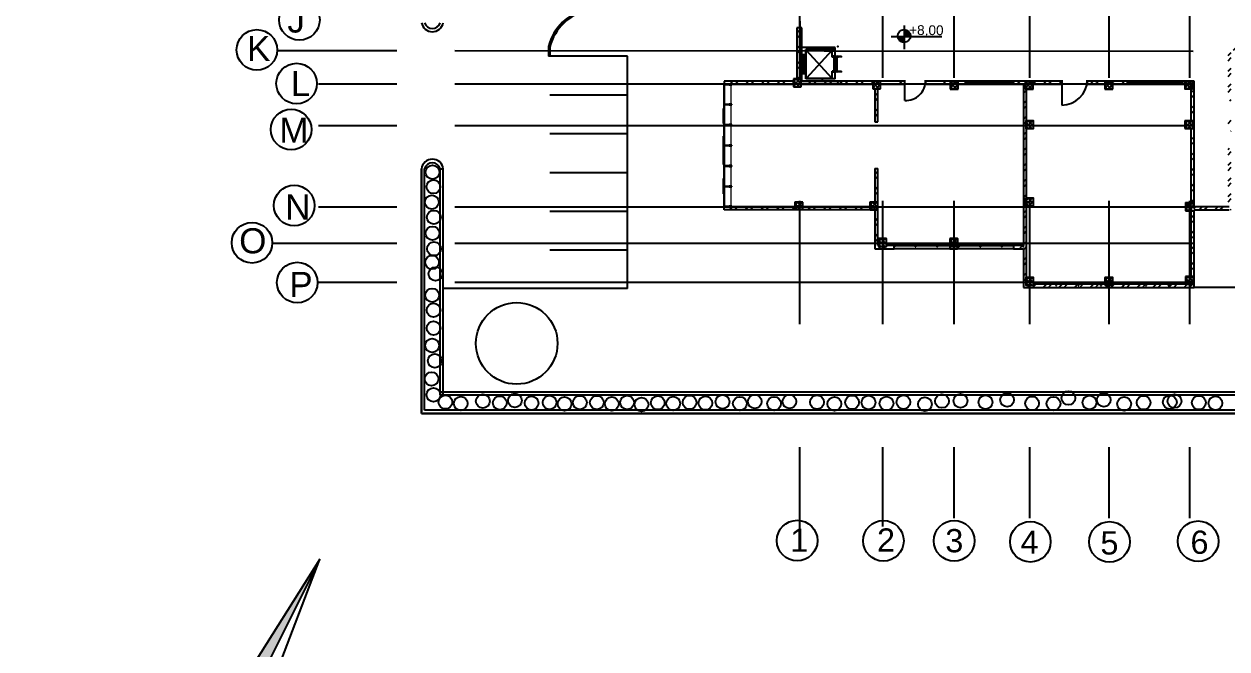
# Model space of a CAD drawing. Header units: millimetres. Extents: x 3062 to 3755, y 1606 to 1663.
# Drawn here: x 3243.98 to 3259.51, y 1642.78 to 1650.84 of the extents above; entities that cross this region are included whole.
import ezdxf

# ---------------------------------------------------------------- set-up
doc = ezdxf.new("R2010")
doc.units = ezdxf.units.MM
doc.linetypes.add('CENTER2', pattern=[28.575, 19.05, -3.175, 3.175, -3.175])
for name, color, linetype, lineweight in [('A-COLS', 52, 'Continuous', 9), ('A-GLAZ-CURT', 52, 'Continuous', 9), ('A-GLAZ-CWMG', 51, 'Continuous', 9)]:
    doc.layers.add(name, color=color, linetype=linetype, lineweight=lineweight)
for name, color, linetype in [('A-Flor-Strs', 12, 'Continuous'), ('DUVAR', 7, 'Continuous'), ('LEVEL', 7, 'Continuous'), ('m7aor', 4, 'Continuous'), ('WORK', 7, 'Continuous')]:
    doc.layers.add(name, color=color, linetype=linetype)
doc.styles.add('ARIAL', font='arial.ttf')
doc.styles.get("Standard").update_dxf_attribs({"font": 'arial.ttf'})
pattern_1 = [(45, (2434.58414, 1347.60783), (-0.101027881, 0.101027881), []), (45, (2434.6515, 1347.60783), (-0.101027881, 0.101027881), [])]

# ---------------------------------------------------------------- blocks, each defined once
blk = doc.blocks.new('System Panel - Glazed-408555-Level 1')
at = {"layer": 'A-GLAZ-CURT', "lineweight": 18}
for p, q in [((659, 49), (-659, 49)), ((-659, 49), (-659, 24)), ((-659, 24), (659, 24)), ((659, 24), (659, 49))]:
    blk.add_line(p, q, dxfattribs=at)
blk = doc.blocks.new('System Panel - Glazed-408556-Level 1')
at = {"layer": 'A-GLAZ-CURT', "lineweight": 18}
for p, q in [((671, 49), (-671, 49)), ((-671, 49), (-671, 25)), ((-671, 25), (671, 25)), ((671, 25), (671, 49))]:
    blk.add_line(p, q, dxfattribs=at)
blk = doc.blocks.new('System Panel - Glazed-V32-Level 1')
at = {"layer": 'A-GLAZ-CURT', "lineweight": 18}
for p, q in [((671, 49), (-671, 49)), ((-671, 49), (-671, 25)), ((-671, 25), (671, 25)), ((671, 25), (671, 49))]:
    blk.add_line(p, q, dxfattribs=at)
blk = doc.blocks.new('Rectangular Mullion - 50 x 150mm-408550-Level 1')
at = {"layer": 'A-GLAZ-CWMG'}
blk.add_line((148907, -85867), (148907, -87185), dxfattribs=at)
blk = doc.blocks.new('Rectangular Mullion - 50 x 150mm-408551-Level 1')
at = {"layer": 'A-GLAZ-CWMG'}
blk.add_line((148907, -84475), (148907, -85817), dxfattribs=at)
blk = doc.blocks.new('Rectangular Mullion - 50 x 150mm-V33-Level 1')
at = {"layer": 'A-GLAZ-CWMG'}
for p, q in [((148907, -83082), (148907, -83130)), ((148907, -83630), (148907, -84425))]:
    blk.add_line(p, q, dxfattribs=at)
blk = doc.blocks.new('Rectangular Mullion - 50 x 150mm-V34-Level 1')
at = {"layer": 'A-GLAZ-CWMG', "lineweight": 25}
for p, q in [((-50, 75), (0, 75)), ((-50, -75), (-50, 75)), ((0, 75), (0, -75)), ((0, -75), (-50, -75))]:
    blk.add_line(p, q, dxfattribs=at)
blk = doc.blocks.new('Rectangular Mullion - 50 x 150mm-V35-Level 1')
at = {"layer": 'A-GLAZ-CWMG', "lineweight": 25}
for p, q in [((0, 75), (-50, 75)), ((-50, 75), (-50, -75)), ((0, -75), (0, 75)), ((-50, -75), (0, -75))]:
    blk.add_line(p, q, dxfattribs=at)
blk = doc.blocks.new('Rectangular Mullion - 50 x 150mm-V30-Level 1')
at = {"layer": 'A-GLAZ-CWMG', "lineweight": 25}
for p, q in [((-25, 75), (25, 75)), ((-25, -75), (-25, 75)), ((25, 75), (25, -75)), ((25, -75), (-25, -75))]:
    blk.add_line(p, q, dxfattribs=at)
blk = doc.blocks.new('System Panel - Glazed-361621-Level 1')
at = {"layer": 'A-GLAZ-CURT', "lineweight": 18}
for p, q in [((688, 49), (-688, 49)), ((-688, 49), (-688, 25)), ((-688, 25), (688, 25)), ((688, 25), (688, 49))]:
    blk.add_line(p, q, dxfattribs=at)
blk = doc.blocks.new('System Panel - Glazed-361622-Level 1')
at = {"layer": 'A-GLAZ-CURT', "lineweight": 18}
for p, q in [((700, 49), (-700, 49)), ((-700, 49), (-700, 24)), ((-700, 24), (700, 24)), ((700, 24), (700, 49))]:
    blk.add_line(p, q, dxfattribs=at)
blk = doc.blocks.new('System Panel - Glazed-V36-Level 1')
at = {"layer": 'A-GLAZ-CURT', "lineweight": 18}
for p, q in [((700, 49), (-700, 49)), ((-700, 49), (-700, 24)), ((-700, 24), (700, 24)), ((700, 24), (700, 49))]:
    blk.add_line(p, q, dxfattribs=at)
blk = doc.blocks.new('System Panel - Glazed-V37-Level 1')
at = {"layer": 'A-GLAZ-CURT', "lineweight": 18}
for p, q in [((688, 49), (-688, 49)), ((-688, 49), (-688, 25)), ((-688, 25), (688, 25)), ((688, 25), (688, 49))]:
    blk.add_line(p, q, dxfattribs=at)
blk = doc.blocks.new('Rectangular Mullion - 50 x 150mm-361617-Level 1')
at = {"layer": 'A-GLAZ-CWMG'}
blk.add_line((151407, -76805), (151407, -78180), dxfattribs=at)
blk = doc.blocks.new('Rectangular Mullion - 50 x 150mm-361618-Level 1')
at = {"layer": 'A-GLAZ-CWMG'}
blk.add_line((151407, -75355), (151407, -76755), dxfattribs=at)
blk = doc.blocks.new('Rectangular Mullion - 50 x 150mm-V38-Level 1')
at = {"layer": 'A-GLAZ-CWMG'}
for p, q in [((151407, -72455), (151407, -73130)), ((151407, -73630), (151407, -73855))]:
    blk.add_line(p, q, dxfattribs=at)
blk = doc.blocks.new('Rectangular Mullion - 50 x 150mm-V39-Level 1')
at = {"layer": 'A-GLAZ-CWMG'}
blk.add_line((151407, -68430), (151407, -69505), dxfattribs=at)
blk = doc.blocks.new('Rectangular Mullion - 50 x 150mm-V40-Level 1')
at = {"layer": 'A-GLAZ-CWMG', "lineweight": 25}
for p, q in [((-50, 75), (0, 75)), ((-50, -75), (-50, 75)), ((0, 75), (0, -75)), ((0, -75), (-50, -75))]:
    blk.add_line(p, q, dxfattribs=at)
blk = doc.blocks.new('Rectangular Mullion - 50 x 150mm-V41-Level 1')
at = {"layer": 'A-GLAZ-CWMG', "lineweight": 25}
for p, q in [((0, 75), (-50, 75)), ((-50, 75), (-50, -75)), ((0, -75), (0, 75)), ((-50, -75), (0, -75))]:
    blk.add_line(p, q, dxfattribs=at)
blk = doc.blocks.new('Rectangular Mullion - 50 x 150mm-V42-Level 1')
at = {"layer": 'A-GLAZ-CWMG', "lineweight": 25}
for p, q in [((-25, 75), (25, 75)), ((-25, -75), (-25, 75)), ((25, 75), (25, -75)), ((25, -75), (-25, -75))]:
    blk.add_line(p, q, dxfattribs=at)
blk = doc.blocks.new('System Panel - Glazed-417841-Level 1')
at = {"layer": 'A-GLAZ-CURT', "lineweight": 18}
for p, q in [((139857, -97732), (138612, -97732)), ((138612, -97732), (138612, -97758)), ((138612, -97758), (139857, -97758)), ((139857, -97758), (139857, -97732))]:
    blk.add_line(p, q, dxfattribs=at)
at = {"layer": 'A-GLAZ-CURT'}
blk.add_line((138612, -98181), (139857, -98181), dxfattribs=at)
blk = doc.blocks.new('System Panel - Glazed-417842-Level 1')
at = {"layer": 'A-GLAZ-CURT', "lineweight": 18}
for p, q in [((141177, -97732), (139907, -97732)), ((139907, -97732), (139907, -97758)), ((139907, -97758), (141177, -97758)), ((141177, -97758), (141177, -97732))]:
    blk.add_line(p, q, dxfattribs=at)
at = {"layer": 'A-GLAZ-CURT'}
blk.add_line((139907, -98181), (141177, -98181), dxfattribs=at)
blk = doc.blocks.new('Rectangular Mullion - 50 x 150mm-V60-Level 1')
at = {"layer": 'A-GLAZ-CWMG', "lineweight": 25}
for p, q in [((139907, -97705), (139857, -97705)), ((139857, -97705), (139857, -97864)), ((139907, -97864), (139907, -97705)), ((139857, -97864), (139907, -97864))]:
    blk.add_line(p, q, dxfattribs=at)
at = {"layer": 'A-GLAZ-CWMG'}
for p, q in [((139857, -97864), (139857, -98198)), ((139907, -98198), (139907, -97864))]:
    blk.add_line(p, q, dxfattribs=at)
blk = doc.blocks.new('Rectangular Mullion - 50 x 150mm-V61-Level 1')
at = {"layer": 'A-GLAZ-CWMG', "lineweight": 25}
for p, q in [((142547, -97705), (142497, -97705)), ((142497, -97705), (142497, -97864)), ((142547, -97864), (142547, -97705)), ((142497, -97864), (142547, -97864))]:
    blk.add_line(p, q, dxfattribs=at)
at = {"layer": 'A-GLAZ-CWMG'}
for p, q in [((142497, -97864), (142497, -98264)), ((142547, -98264), (142547, -97864))]:
    blk.add_line(p, q, dxfattribs=at)
blk = doc.blocks.new('Rectangular Mullion - 50 x 150mm-V62-Level 1')
at = {"layer": 'A-GLAZ-CWMG', "lineweight": 25}
for p, q in [((146482, -97705), (146432, -97705)), ((146432, -97705), (146432, -97864)), ((146482, -97864), (146482, -97705)), ((146432, -97864), (146482, -97864))]:
    blk.add_line(p, q, dxfattribs=at)
at = {"layer": 'A-GLAZ-CWMG'}
blk.add_line((146432, -97864), (146432, -98198), dxfattribs=at)
blk = doc.blocks.new('Rectangular Mullion - 50 x 150mm-V63-Level 1')
at = {"layer": 'A-GLAZ-CWMG', "lineweight": 25}
for p, q in [((138612, -97705), (138562, -97705)), ((138562, -97705), (138562, -97864)), ((138612, -97864), (138612, -97705)), ((138562, -97864), (138612, -97864))]:
    blk.add_line(p, q, dxfattribs=at)
at = {"layer": 'A-GLAZ-CWMG'}
blk.add_line((138612, -98198), (138612, -97864), dxfattribs=at)
blk = doc.blocks.new('Rectangular Mullion - 50 x 150mm-V68-Level 1')
at = {"layer": 'A-GLAZ-CWMG'}
for p, q in [((134494, -93307), (134494, -93290)), ((134494, -93290), (134932, -93290)), ((134494, -93307), (134932, -93307))]:
    blk.add_line(p, q, dxfattribs=at)
blk = doc.blocks.new('M_Rectangular Column - 50_50-377117-Level 1')
at = {"layer": 'A-COLS'}
for p, q in [((250, 250), (-250, 250)), ((-250, 250), (-250, -250)), ((250, -250), (250, 250)), ((-250, -250), (250, -250))]:
    blk.add_line(p, q, dxfattribs=at)
blk = doc.blocks.new('AP11AA')
for p, q in [((-945, 166), (-945, 2063)), ((945, 2063), (-945, 2063)), ((-915, 366), (-915, 2033)), ((915, 2033), (-915, 2033)), ((915, 366), (-915, 2033)), ((-915, 366), (915, 2033)), ((658, 2188), (-668, 2188)), ((-535, 2163), (-535, 2213)), ((-485, 2163), (-485, 2213)), ((-435, 2213), (-485, 2213)), ((-435, 2163), (-485, 2163)), ((460, 2263), (-460, 2263)), ((-460, 2113), (-460, 2263)), ((460, 2113), (-460, 2113)), ((-435, 2163), (-435, 2213)), ((485, 2213), (435, 2213)), ((435, 2163), (435, 2213)), ((485, 2163), (435, 2163)), ((460, 2113), (460, 2263)), ((485, 2163), (485, 2213)), ((535, 2163), (535, 2213)), ((915, 366), (915, 2033)), ((945, 166), (945, 2063)), ((-1070, 957), (-1070, 1057)), ((-970, 1007), (-1070, 1007)), ((-970, 957), (-970, 1057)), ((970, 957), (970, 1057)), ((970, 1007), (1070, 1007)), ((1070, 957), (1070, 1057)), ((945, 166), (-945, 166)), ((-460, 366), (-915, 366)), ((-520, 246), (-520, 366)), ((-460, 246), (-520, 246)), ((510, 226), (-510, 226)), ((-510, 186), (-510, 226)), ((510, 186), (-510, 186)), ((510, 79), (-510, 79)), ((-510, 39), (-510, 79)), ((510, 39), (-510, 39)), ((-500, -225), (-500, 25)), ((-460, 25), (-500, 25)), ((-460, 246), (-460, 366)), ((-450, -15), (-450, 15)), ((0, 186), (0, 226)), ((0, 39), (0, 79)), ((450, -15), (450, 15)), ((915, 366), (460, 366)), ((460, 246), (460, 366)), ((520, 246), (460, 246)), ((500, 25), (460, 25)), ((500, -225), (500, 25)), ((510, 186), (510, 226)), ((510, 39), (510, 79)), ((520, 246), (520, 366)), ((-480, -235), (-490, -235)), ((-470, -225), (-470, -25)), ((-460, -25), (-470, -25)), ((470, -25), (460, -25)), ((470, -225), (470, -25)), ((490, -235), (480, -235))]:
    blk.add_line(p, q)
for centre, start, end in [((-460, 15), 0, 90), ((460, 15), 90, 180), ((-490, -225), 180, 270), ((-480, -225), 270, 0), ((-460, -15), 270, 0), ((460, -15), 180, 270), ((480, -225), 180, 270), ((490, -225), 270, 0)]:
    blk.add_arc(centre, 10, start, end)
for p in [(-1150, 2450), (1150, 2450), (-1150, 0), (1150, 0)]:
    blk.add_point(p)
blk = doc.blocks.new('KUZEY')
at = {"layer": 'DUVAR'}
h = blk.add_hatch(color=256, dxfattribs=at)
h.paths.add_polyline_path([(-0.11, 100), (-8.17, 19.45), (-35.36, 35.47), (-0.11, 0.11)])
h.paths.add_polyline_path([(-100.11, 0), (-19.56, -8.06), (-35.24, -35.13), (-0.11, 0)])
h.paths.add_polyline_path([(-0.11, -100), (7.94, -19.45), (35.24, -35.36), (0, 0), (-0.11, 0)])
h.paths.add_polyline_path([(19.34, 8.06), (35.24, 35.36), (-0.06, 0.06), (0, 0), (99.89, 0)])
for p, q in [((-0.11, 100), (-8.17, 19.45)), ((-0.11, 100), (-0.11, -100)), ((7.94, 19.45), (-0.11, 100)), ((-35.36, 35.47), (-8.17, 19.45)), ((-19.56, 8.06), (-35.36, 35.47)), ((-35.36, 35.47), (35.24, -35.36)), ((-35.24, -35.13), (35.24, 35.36)), ((35.24, 35.36), (7.94, 19.45)), ((19.34, 8.06), (35.24, 35.36)), ((-19.56, 8.06), (-100.11, 0)), ((99.89, 0), (19.34, 8.06)), ((-100.11, 0), (99.89, 0)), ((-100.11, 0), (-19.56, -8.06)), ((19.34, -8.06), (99.89, 0)), ((-19.56, -8.06), (-35.24, -35.13)), ((19.34, -8.06), (35.24, -35.36)), ((-35.24, -35.13), (-8.17, -19.45)), ((-8.17, -19.45), (-0.11, -100)), ((-0.11, -100), (7.94, -19.45)), ((35.24, -35.36), (7.94, -19.45))]:
    blk.add_line(p, q, dxfattribs=at)
at = {"layer": 'DUVAR', "insert": (2.34, 128.36, 0.5), "char_height": 44, "attachment_point": 5, "style": 'ARIAL'}
blk.add_mtext('{\\fTimes New Roman|b1|i0|c0|p18;N}', dxfattribs=at)

msp = doc.modelspace()

# ---------------------------------------------------------------- hatches: boundary and pattern name
at = {"layer": 'LEVEL', "linetype": 'Continuous'}
h = msp.add_hatch(dxfattribs=at)
h.set_pattern_fill('ANSI31', color=9, scale=0.007534, style=0)
h.set_pattern_definition([(45, (253.3442713, -2483.9933051), (-0.00066595293373, 0.00066595293373), [])])
h.paths.add_polyline_path([(3255.422, 1650.678, 0.021588), (3255.422, 1650.686, 0.414214), (3255.34, 1650.768), (3255.34, 1650.678)])
h.paths.add_polyline_path([(3255.34, 1650.603), (3255.34, 1650.678), (3255.258, 1650.678, 0.389145)])
at = {"layer": 'WORK'}
h = msp.add_hatch(dxfattribs=at)
h.set_pattern_fill('ANSI32', color=256, scale=0.015)
h.set_pattern_definition(pattern_1)
h.paths.add_polyline_path([(3254.02, 1650.729), (3254.02, 1650.791), (3253.956, 1650.791), (3253.956, 1650.131), (3254.013, 1650.131), (3254.013, 1650.105), (3254.02, 1650.105)])
h.paths.add_polyline_path([(3254.02, 1654.039), (3254.02, 1654.101), (3254.922, 1654.101), (3254.922, 1654.141), (3254.511, 1654.141), (3254.511, 1654.685), (3254.501, 1654.685), (3254.501, 1654.695), (3254.511, 1654.695), (3254.511, 1654.706), (3254.447, 1654.706), (3254.447, 1654.141), (3253.956, 1654.141), (3253.956, 1653.415), (3253.956, 1653.305), (3254.02, 1653.305), (3254.02, 1653.415)])
h = msp.add_hatch(dxfattribs=at)
h.set_pattern_fill('ANSI32', color=256, scale=0.015)
h.set_pattern_definition(pattern_1)
h.paths.add_polyline_path([(3260.88, 1650.511), (3260.88, 1650.541), (3260.03, 1650.541), (3260.03, 1650.501), (3260.88, 1650.501)])
h.paths.add_polyline_path([(3259.93, 1650.541), (3259.522, 1650.541), (3259.522, 1650.501), (3259.93, 1650.501)])
h.paths.add_polyline_path([(3259.562, 1650.501), (3259.522, 1650.501), (3259.522, 1649.851, -0.045765), (3259.562, 1649.848)])
h.paths.add_polyline_path([(3259.922, 1649.561), (3259.562, 1649.561), (3259.562, 1649.614), (3259.522, 1649.614), (3259.522, 1649.456), (3259.562, 1649.456), (3259.562, 1649.521), (3259.922, 1649.521)], flags=17)
h.paths.add_polyline_path([(3259.562, 1649.243, -0.042062), (3259.522, 1649.235), (3259.522, 1648.481), (3259.536, 1648.481), (3259.562, 1648.481)], flags=17)
h.paths.add_polyline_path([(3259.562, 1648.441), (3259.562, 1648.481), (3259.091, 1648.481), (3259.091, 1648.466), (3259.081, 1648.466), (3259.081, 1648.496), (3259.081, 1650.105), (3259.061, 1650.105), (3259.061, 1650.005), (3259.041, 1650.005), (3259.041, 1649.59), (3259.065, 1649.59), (3259.065, 1649.49), (3259.041, 1649.49), (3259.041, 1648.531), (3258.973, 1648.531), (3258.973, 1648.431), (3259.041, 1648.431), (3259.041, 1647.581), (3259.073, 1647.581), (3259.073, 1647.481), (3259.041, 1647.481), (3259.041, 1647.466), (3259.031, 1647.466), (3259.031, 1647.481), (3258.973, 1647.481), (3258.973, 1647.486), (3258.756, 1647.486), (3258.756, 1647.466), (3258.746, 1647.466), (3258.746, 1647.486), (3258.466, 1647.486), (3258.466, 1647.466), (3258.456, 1647.466), (3258.456, 1647.486), (3258.176, 1647.486), (3258.176, 1647.466), (3258.166, 1647.466), (3258.166, 1647.491), (3257.886, 1647.491), (3257.886, 1647.466), (3257.876, 1647.466), (3257.876, 1647.481), (3257.596, 1647.481), (3257.596, 1647.466), (3257.586, 1647.466), (3257.586, 1647.481), (3257.306, 1647.481), (3257.306, 1647.466), (3257.296, 1647.466), (3257.296, 1647.481), (3257.021, 1647.481), (3257.021, 1647.466), (3257.011, 1647.466), (3257.011, 1647.47), (3256.909, 1647.47), (3256.909, 1647.57), (3256.921, 1647.57), (3256.921, 1648.492), (3256.908, 1648.492), (3256.908, 1648.592), (3256.921, 1648.592), (3256.921, 1649.492), (3256.909, 1649.492), (3256.909, 1649.592), (3256.921, 1649.592), (3256.921, 1650.003), (3256.903, 1650.003), (3256.903, 1650.105), (3256.744, 1650.105), (3256.744, 1650.065), (3256.881, 1650.065), (3256.881, 1647.981), (3256.881, 1647.966), (3256.871, 1647.966), (3256.871, 1647.981), (3256.752, 1647.981), (3256.752, 1647.941), (3256.881, 1647.941), (3256.881, 1647.441), (3259.081, 1647.441), (3259.081, 1648.441)])
h = msp.add_hatch(dxfattribs=at)
h.set_pattern_fill('ANSI32', color=256, scale=0.015)
h.set_pattern_definition(pattern_1)
h.paths.add_polyline_path([(3254.935, 1650.105), (3254.02, 1650.105), (3254.013, 1650.105), (3254.013, 1650.065), (3254.935, 1650.065)])
h.paths.add_polyline_path([(3253.911, 1650.105), (3253.018, 1650.105), (3253.018, 1650.065), (3253.911, 1650.065)])
h.paths.add_polyline_path([(3255.001, 1648.481), (3254.901, 1648.481), (3253.017, 1648.481), (3253.017, 1648.441), (3254.961, 1648.441), (3254.961, 1647.941), (3255.21, 1647.941), (3255.21, 1647.981), (3255.111, 1647.981), (3255.111, 1647.969), (3255.011, 1647.969), (3255.009, 1647.969), (3255.009, 1647.981), (3255.001, 1647.981)])
at = {"layer": 'WORK', "ltscale": 0.53}
h = msp.add_hatch(dxfattribs=at)
h.set_pattern_fill('ANSI37', color=256, scale=0.0112, angle=-90)
h.set_pattern_definition([(315, (2864.454814, 2703.491024), (0.0251447171, 0.0251447171), []), (45, (2864.454814, 2703.491024), (-0.0251447171, 0.0251447171), [])])
h.paths.add_polyline_path([(3254.013, 1650.031), (3254.013, 1650.131), (3253.913, 1650.131), (3253.913, 1650.031), (3253.953, 1650.031)])
at = {"layer": 'WORK'}
h = msp.add_hatch(dxfattribs=at)
h.set_pattern_fill('ANSI32', color=256, scale=0.042)
h.set_pattern_definition([(45, (2434.58414, 1347.60783), (-0.28287807, 0.28287807), []), (45, (2434.77273, 1347.60783), (-0.28287807, 0.28287807), [])])
h.paths.add_polyline_path([(3255.935, 1650.101), (3255.937, 1650.101), (3255.937, 1650.105), (3255.615, 1650.105, -0.009979), (3255.615, 1650.095), (3255.615, 1650.065), (3255.935, 1650.065)])
h.paths.add_polyline_path([(3255.347, 1650.105), (3254.937, 1650.105), (3254.937, 1650.102), (3255.037, 1650.102), (3255.037, 1650.065), (3255.347, 1650.065)])
at = {"layer": 'WORK', "ltscale": 0.53}
h = msp.add_hatch(dxfattribs=at)
h.set_pattern_fill('ANSI37', color=256, scale=0.0112, angle=-90)
h.set_pattern_definition([(315, (2865.479068, 2703.462568), (0.0251447171, 0.0251447171), []), (45, (2865.479068, 2703.462568), (-0.0251447171, 0.0251447171), [])])
h.paths.add_polyline_path([(3255.037, 1650.002), (3255.037, 1650.102), (3254.937, 1650.102), (3254.937, 1650.002), (3254.977, 1650.002)])
h = msp.add_hatch(dxfattribs=at)
h.set_pattern_fill('ANSI37', color=256, scale=0.0112, angle=-90)
h.set_pattern_definition([(315, (2866.47892, 2703.461485), (0.0251447171, 0.0251447171), []), (45, (2866.47892, 2703.461485), (-0.0251447171, 0.0251447171), [])])
h.paths.add_polyline_path([(3256.037, 1650.001), (3256.037, 1650.101), (3255.937, 1650.101), (3255.937, 1650.001), (3255.977, 1650.001)])
at = {"layer": 'WORK'}
h = msp.add_hatch(dxfattribs=at)
h.set_pattern_fill('ANSI32', color=256, scale=0.015)
h.set_pattern_definition(pattern_1)
h.paths.add_polyline_path([(3257.376, 1650.105), (3256.906, 1650.105), (3256.906, 1650.103), (3257.006, 1650.103), (3257.006, 1650.065), (3257.376, 1650.065)])
h.paths.add_polyline_path([(3257.93, 1650.099), (3258.03, 1650.099), (3258.032, 1650.099), (3258.032, 1650.065), (3258.222, 1650.065), (3258.222, 1650.105), (3257.704, 1650.105), (3257.704, 1650.065), (3257.93, 1650.065)])
h.paths.add_polyline_path([(3263.934, 1649.625), (3263.936, 1649.629), (3263.936, 1649.625), (3264.036, 1649.625), (3264.036, 1649.523), (3263.324, 1649.523), (3263.324, 1649.563), (3263.934, 1649.563)])
h.paths.add_polyline_path([(3263.106, 1649.563), (3262.921, 1649.563), (3262.921, 1649.531), (3262.921, 1649.523), (3263.106, 1649.523)])
h.paths.add_polyline_path([(3264.527, 1649.563), (3264.036, 1649.563), (3264.036, 1649.523), (3264.527, 1649.523)])
h.paths.add_polyline_path([(3264.893, 1649.563), (3264.746, 1649.563), (3264.746, 1649.523), (3264.893, 1649.523)])
at = {"layer": 'WORK', "ltscale": 0.53}
h = msp.add_hatch(dxfattribs=at)
h.set_pattern_fill('ANSI37', color=256, scale=0.0112, angle=-90)
h.set_pattern_definition([(315, (2867.44742, 2703.463387), (0.0251447171, 0.0251447171), []), (45, (2867.44742, 2703.463387), (-0.0251447171, 0.0251447171), [])])
h.paths.add_polyline_path([(3257.006, 1650.003), (3257.006, 1650.103), (3256.906, 1650.103), (3256.906, 1650.003), (3256.946, 1650.003)])
h = msp.add_hatch(dxfattribs=at)
h.set_pattern_fill('ANSI37', color=256, scale=0.0112, angle=-90)
h.set_pattern_definition([(315, (2868.473857, 2703.45896), (0.0251447171, 0.0251447171), []), (45, (2868.473857, 2703.45896), (-0.0251447171, 0.0251447171), [])])
h.paths.add_polyline_path([(3258.032, 1649.999), (3258.032, 1650.099), (3257.932, 1650.099), (3257.932, 1649.999), (3257.972, 1649.999)])
h = msp.add_hatch(dxfattribs=at)
h.set_pattern_fill('ANSI37', color=256, scale=0.0112, angle=-90)
h.set_pattern_definition([(315, (2869.503286, 2703.464805), (0.0251447171, 0.0251447171), []), (45, (2869.503286, 2703.464805), (-0.0251447171, 0.0251447171), [])])
h.paths.add_polyline_path([(3259.061, 1650.005), (3259.061, 1650.105), (3258.961, 1650.105), (3258.961, 1650.005), (3259.001, 1650.005)])
at = {"layer": 'WORK'}
h = msp.add_hatch(dxfattribs=at)
h.set_pattern_fill('ANSI32', color=256, scale=0.015)
h.set_pattern_definition(pattern_1)
h.paths.add_polyline_path([(3255.001, 1650.002), (3254.961, 1650.002), (3254.961, 1649.577), (3255.001, 1649.577)])
at = {"layer": 'WORK', "ltscale": 0.53}
h = msp.add_hatch(dxfattribs=at)
h.set_pattern_fill('ANSI37', color=256, scale=0.0112, angle=-90)
h.set_pattern_definition([(315, (2867.45087, 2702.95187), (0.0251447171, 0.0251447171), []), (45, (2867.45087, 2702.95187), (-0.0251447171, 0.0251447171), [])])
h.paths.add_polyline_path([(3257.009, 1649.492), (3257.009, 1649.592), (3256.909, 1649.592), (3256.909, 1649.492), (3256.949, 1649.492)])
h = msp.add_hatch(dxfattribs=at)
h.set_pattern_fill('ANSI37', color=256, scale=0.0112, angle=-90)
h.set_pattern_definition([(315, (2869.50688, 2702.950293), (0.0251447171, 0.0251447171), []), (45, (2869.50688, 2702.950293), (-0.0251447171, 0.0251447171), [])])
h.paths.add_polyline_path([(3259.065, 1649.49), (3259.065, 1649.59), (3258.965, 1649.59), (3258.965, 1649.49), (3259.005, 1649.49)])
at = {"layer": 'WORK'}
h = msp.add_hatch(dxfattribs=at)
h.set_pattern_fill('ANSI32', color=256, scale=0.015)
h.set_pattern_definition(pattern_1)
h.paths.add_polyline_path([(3255.001, 1648.977), (3254.961, 1648.977), (3254.961, 1648.541), (3255.001, 1648.541)])
at = {"layer": 'WORK', "ltscale": 0.53}
h = msp.add_hatch(dxfattribs=at)
h.set_pattern_fill('ANSI37', color=256, scale=0.0112, angle=-90)
h.set_pattern_definition([(315, (2864.474814, 2701.901104), (0.0251447171, 0.0251447171), []), (45, (2864.474814, 2701.901104), (-0.0251447171, 0.0251447171), [])])
h.paths.add_polyline_path([(3254.033, 1648.441), (3254.033, 1648.541), (3253.933, 1648.541), (3253.933, 1648.441), (3253.973, 1648.441)])
h = msp.add_hatch(dxfattribs=at)
h.set_pattern_fill('ANSI37', color=256, scale=0.0112, angle=-90)
h.set_pattern_definition([(315, (2865.442626, 2701.901104), (0.0251447171, 0.0251447171), []), (45, (2865.442626, 2701.901104), (-0.0251447171, 0.0251447171), [])])
h.paths.add_polyline_path([(3255.001, 1648.441), (3255.001, 1648.541), (3254.901, 1648.541), (3254.901, 1648.441), (3254.941, 1648.441)])
h = msp.add_hatch(dxfattribs=at)
h.set_pattern_fill('ANSI37', color=256, scale=0.0112, angle=-90)
h.set_pattern_definition([(315, (2867.45008, 2701.95241), (0.0251447171, 0.0251447171), []), (45, (2867.45008, 2701.95241), (-0.0251447171, 0.0251447171), [])])
h.paths.add_polyline_path([(3257.008, 1648.492), (3257.008, 1648.592), (3256.908, 1648.592), (3256.908, 1648.492), (3256.948, 1648.492)])
h = msp.add_hatch(dxfattribs=at)
h.set_pattern_fill('ANSI37', color=256, scale=0.0112, angle=-90)
h.set_pattern_definition([(315, (2869.514814, 2701.891104), (0.0251447171, 0.0251447171), []), (45, (2869.514814, 2701.891104), (-0.0251447171, 0.0251447171), [])])
h.paths.add_polyline_path([(3259.073, 1648.431), (3259.073, 1648.531), (3258.973, 1648.531), (3258.973, 1648.431), (3259.013, 1648.431)])
h = msp.add_hatch(dxfattribs=at)
h.set_pattern_fill('ANSI37', color=256, scale=0.0112, angle=-90)
h.set_pattern_definition([(315, (2865.55315, 2701.42893), (0.0251447171, 0.0251447171), []), (45, (2865.55315, 2701.42893), (-0.0251447171, 0.0251447171), [])])
h.paths.add_polyline_path([(3255.111, 1647.969), (3255.111, 1648.069), (3255.011, 1648.069), (3255.011, 1647.969), (3255.051, 1647.969)])
h = msp.add_hatch(dxfattribs=at)
h.set_pattern_fill('ANSI37', color=256, scale=0.0112, angle=-90)
h.set_pattern_definition([(315, (2866.476342, 2701.42811), (0.0251447171, 0.0251447171), []), (45, (2866.476342, 2701.42811), (-0.0251447171, 0.0251447171), [])])
h.paths.add_polyline_path([(3256.035, 1647.968), (3256.035, 1648.068), (3255.934, 1648.068), (3255.934, 1647.968), (3255.974, 1647.968)])
h = msp.add_hatch(dxfattribs=at)
h.set_pattern_fill('ANSI37', color=256, scale=0.0112, angle=-90)
h.set_pattern_definition([(315, (2868.474814, 2700.93028), (0.0251447171, 0.0251447171), []), (45, (2868.474814, 2700.93028), (-0.0251447171, 0.0251447171), [])])
h.paths.add_polyline_path([(3258.033, 1647.47), (3258.033, 1647.57), (3257.933, 1647.57), (3257.933, 1647.47), (3257.973, 1647.47)])
h = msp.add_hatch(dxfattribs=at)
h.set_pattern_fill('ANSI37', color=256, scale=0.0112, angle=-90)
h.set_pattern_definition([(315, (2869.514814, 2700.941024), (0.0251447171, 0.0251447171), []), (45, (2869.514814, 2700.941024), (-0.0251447171, 0.0251447171), [])])
h.paths.add_polyline_path([(3259.073, 1647.481), (3259.073, 1647.581), (3258.973, 1647.581), (3258.973, 1647.481), (3259.013, 1647.481)])
h = msp.add_hatch(dxfattribs=at)
h.set_pattern_fill('ANSI37', color=256, scale=0.0112, angle=-90)
h.set_pattern_definition([(315, (2867.45127, 2700.929803), (0.0251447171, 0.0251447171), []), (45, (2867.45127, 2700.929803), (-0.0251447171, 0.0251447171), [])])
h.paths.add_polyline_path([(3257.009, 1647.47), (3257.009, 1647.57), (3256.909, 1647.57), (3256.909, 1647.47), (3256.949, 1647.47)])

# ---------------------------------------------------------------- linework, layer by layer
for centre in [(3247.537, 1650.894), (3246.989, 1650.506), (3247.501, 1650.072), (3247.431, 1649.479), (3247.47, 1648.498), (3246.926, 1648.018), (3247.51, 1647.503), (3253.96, 1644.174), (3255.073, 1644.171), (3255.986, 1644.171), (3256.969, 1644.159), (3257.99, 1644.157), (3259.134, 1644.165)]:
    msp.add_circle(centre, 0.262)
at = {"layer": 'LEVEL', "color": 7}
for p, q in [((3255.172, 1650.678), (3255.827, 1650.678)), ((3255.34, 1650.82), (3255.34, 1650.515))]:
    msp.add_line(p, q, dxfattribs=at)
msp.add_circle((3255.34, 1650.686), 0.0826, dxfattribs=at)
at = {"layer": 'm7aor', "linetype": 'CENTER2', "ltscale": 0.5}
for p, q in [((3253.989, 1659.669), (3253.989, 1644.332)), ((3255.061, 1659.669), (3255.061, 1644.354)), ((3255.981, 1659.669), (3255.981, 1644.465)), ((3256.959, 1659.669), (3256.959, 1644.465)), ((3257.983, 1659.669), (3257.983, 1644.465)), ((3259.023, 1659.669), (3259.023, 1644.465)), ((3248.796, 1650.493), (3247.251, 1650.495)), ((3273.356, 1650.474), (3248.831, 1650.493)), ((3248.796, 1650.066), (3247.782, 1650.066)), ((3273.356, 1650.066), (3248.831, 1650.066)), ((3248.796, 1649.527), (3247.782, 1649.527)), ((3273.356, 1649.527), (3248.831, 1649.527)), ((3248.796, 1648.475), (3247.782, 1648.475)), ((3273.356, 1648.475), (3248.831, 1648.475)), ((3248.796, 1648.009), (3247.188, 1648.009)), ((3273.356, 1648.009), (3248.831, 1648.009)), ((3248.796, 1647.505), (3247.782, 1647.505)), ((3273.356, 1647.505), (3248.831, 1647.505))]:
    msp.add_line(p, q, dxfattribs=at)
at = {"layer": 'WORK', "lineweight": 25}
for p, q in [((3253.956, 1650.791), (3253.956, 1650.131)), ((3254.02, 1650.791), (3253.956, 1650.791)), ((3254.02, 1650.105), (3254.02, 1650.791)), ((3253.017, 1649.751), (3253.017, 1650.065)), ((3253.017, 1650.065), (3253.911, 1650.065)), ((3254.013, 1650.131), (3253.911, 1650.131)), ((3253.911, 1650.131), (3253.911, 1650.031)), ((3254.011, 1650.031), (3254.011, 1650.131)), ((3254.011, 1650.065), (3254.935, 1650.065)), ((3255.347, 1650.105), (3254.02, 1650.105)), ((3254.935, 1650.065), (3254.935, 1650.002)), ((3255.035, 1650.065), (3255.347, 1650.065)), ((3255.035, 1650.002), (3255.035, 1650.065)), ((3257.376, 1650.105), (3255.615, 1650.105)), ((3255.615, 1650.065), (3255.935, 1650.065)), ((3255.935, 1650.065), (3255.935, 1650.001)), ((3256.035, 1650.065), (3256.881, 1650.065)), ((3256.035, 1650.001), (3256.035, 1650.065)), ((3256.881, 1650.065), (3256.881, 1647.981)), ((3257.004, 1650.065), (3257.376, 1650.065)), ((3257.004, 1650.001), (3257.004, 1650.065)), ((3259.081, 1650.105), (3257.704, 1650.105)), ((3257.704, 1650.065), (3257.93, 1650.065)), ((3257.93, 1650.065), (3257.93, 1649.999)), ((3258.03, 1650.065), (3259.041, 1650.065)), ((3258.03, 1649.999), (3258.03, 1650.065)), ((3259.041, 1650.065), (3259.041, 1649.59)), ((3259.081, 1648.481), (3259.081, 1650.105)), ((3253.911, 1650.031), (3254.013, 1650.031)), ((3254.935, 1650.002), (3255.037, 1650.002)), ((3254.961, 1650.002), (3254.961, 1649.577)), ((3255.001, 1649.577), (3255.001, 1650.002)), ((3255.935, 1650.001), (3256.037, 1650.001)), ((3256.921, 1649.591), (3256.921, 1650.001)), ((3256.921, 1650.001), (3257.004, 1650.001)), ((3257.93, 1649.999), (3258.032, 1649.999)), ((3257.011, 1649.591), (3256.921, 1649.591)), ((3257.011, 1649.491), (3257.011, 1649.591)), ((3259.065, 1649.59), (3258.963, 1649.59)), ((3258.963, 1649.59), (3258.963, 1649.49)), ((3253.017, 1649.395), (3253.017, 1649.555)), ((3256.921, 1648.591), (3256.921, 1649.491)), ((3256.921, 1649.491), (3257.011, 1649.491)), ((3258.963, 1649.49), (3259.065, 1649.49)), ((3259.041, 1649.49), (3259.041, 1648.531)), ((3253.017, 1648.847), (3253.017, 1649.027)), ((3254.961, 1648.977), (3254.961, 1648.531)), ((3255.001, 1647.981), (3255.001, 1648.977)), ((3253.017, 1648.481), (3253.017, 1648.651)), ((3254.033, 1648.541), (3253.931, 1648.541)), ((3253.931, 1648.541), (3253.931, 1648.441)), ((3254.031, 1648.531), (3253.931, 1648.531)), ((3254.031, 1648.441), (3254.031, 1648.541)), ((3255.001, 1648.541), (3254.899, 1648.541)), ((3254.899, 1648.541), (3254.899, 1648.441)), ((3254.999, 1648.531), (3254.899, 1648.531)), ((3254.999, 1648.481), (3254.999, 1648.581)), ((3257.011, 1648.591), (3256.921, 1648.591)), ((3257.011, 1648.491), (3257.011, 1648.591)), ((3259.073, 1648.531), (3258.971, 1648.531)), ((3258.971, 1648.531), (3258.971, 1648.431)), ((3254.899, 1648.481), (3253.017, 1648.481)), ((3254.961, 1648.441), (3254.961, 1647.941)), ((3256.921, 1647.571), (3256.921, 1648.491)), ((3256.921, 1648.491), (3257.011, 1648.491)), ((3258.971, 1648.431), (3259.073, 1648.431)), ((3259.041, 1648.471), (3259.041, 1647.571)), ((3259.536, 1648.481), (3259.081, 1648.481)), ((3259.081, 1648.441), (3259.536, 1648.441)), ((3259.081, 1647.441), (3259.081, 1648.441)), ((3255.111, 1648.071), (3255.011, 1648.071)), ((3255.011, 1648.071), (3255.011, 1647.981)), ((3255.111, 1647.981), (3255.111, 1648.071)), ((3256.031, 1648.071), (3255.931, 1648.071)), ((3255.931, 1648.071), (3255.931, 1647.941)), ((3256.031, 1647.941), (3256.031, 1648.071)), ((3254.961, 1647.941), (3255.21, 1647.941)), ((3255.011, 1647.981), (3255.001, 1647.981)), ((3255.21, 1647.981), (3255.111, 1647.981)), ((3255.21, 1647.941), (3255.21, 1647.981)), ((3255.931, 1647.941), (3256.031, 1647.941)), ((3256.881, 1647.981), (3256.752, 1647.981)), ((3256.752, 1647.981), (3256.752, 1647.941)), ((3256.752, 1647.941), (3256.881, 1647.941)), ((3256.881, 1647.941), (3256.881, 1647.441)), ((3257.011, 1647.571), (3256.921, 1647.571)), ((3257.011, 1647.481), (3257.011, 1647.571)), ((3258.031, 1647.571), (3257.931, 1647.571)), ((3257.931, 1647.571), (3257.931, 1647.481)), ((3258.031, 1647.481), (3258.031, 1647.571)), ((3259.041, 1647.571), (3258.971, 1647.571)), ((3258.971, 1647.571), (3258.971, 1647.481)), ((3256.881, 1647.441), (3259.081, 1647.441)), ((3257.931, 1647.481), (3257.011, 1647.481)), ((3258.971, 1647.481), (3258.031, 1647.481))]:
    msp.add_line(p, q, dxfattribs=at)
at = {"layer": 'WORK'}
for p, q in [((3254.02, 1650.105), (3254.02, 1650.729)), ((3253.967, 1650.341), (3253.967, 1650.338)), ((3253.911, 1650.105), (3253.018, 1650.105)), ((3253.018, 1650.105), (3253.018, 1650.055)), ((3253.911, 1650.065), (3253.911, 1650.105)), ((3254.935, 1650.102), (3254.935, 1650.002)), ((3255.035, 1650.102), (3254.935, 1650.102)), ((3255.035, 1650.002), (3255.035, 1650.102)), ((3255.347, 1650.115), (3255.347, 1649.855)), ((3255.935, 1650.101), (3255.935, 1650.001)), ((3256.035, 1650.101), (3255.935, 1650.101)), ((3256.035, 1650.001), (3256.035, 1650.101)), ((3256.903, 1650.103), (3256.903, 1650.003)), ((3257.003, 1650.103), (3256.903, 1650.103)), ((3257.003, 1650.003), (3257.003, 1650.103)), ((3257.376, 1650.115), (3257.376, 1649.795)), ((3257.93, 1650.099), (3257.93, 1649.999)), ((3258.03, 1650.099), (3257.93, 1650.099)), ((3258.03, 1649.999), (3258.03, 1650.099)), ((3254.935, 1650.002), (3255.035, 1650.002)), ((3255.935, 1650.001), (3256.035, 1650.001)), ((3256.903, 1650.003), (3257.003, 1650.003)), ((3257.93, 1649.999), (3258.03, 1649.999)), ((3253.004, 1649.751), (3253.004, 1649.555)), ((3254.961, 1649.577), (3255.001, 1649.577)), ((3253.004, 1649.395), (3253.004, 1649.027)), ((3249.113, 1648.97), (3249.113, 1645.835)), ((3254.961, 1648.977), (3255.001, 1648.977)), ((3253.004, 1648.847), (3253.004, 1648.651)), ((3253.017, 1648.441), (3253.017, 1648.481)), ((3254.961, 1648.441), (3253.017, 1648.441)), ((3255.931, 1647.941), (3255.21, 1647.941)), ((3255.22, 1647.981), (3255.483, 1647.981)), ((3255.493, 1647.981), (3255.762, 1647.981)), ((3255.772, 1647.981), (3255.931, 1647.981)), ((3256.031, 1647.981), (3256.04, 1647.981)), ((3256.752, 1647.941), (3256.031, 1647.941)), ((3256.05, 1647.981), (3256.319, 1647.981)), ((3256.329, 1647.981), (3256.597, 1647.981)), ((3256.607, 1647.981), (3256.752, 1647.981)), ((3261.837, 1647.431), (3259.081, 1647.441)), ((3249.113, 1645.815), (3273.113, 1645.815))]:
    msp.add_line(p, q, dxfattribs=at)
at = {"layer": 'WORK', "ltscale": 0.5}
for p, q in [((3250.75, 1650.55), (3250.75, 1650.426)), ((3250.77, 1650.55), (3250.77, 1650.426)), ((3254.451, 1650.536), (3254.02, 1650.536)), ((3254.451, 1650.511), (3254.451, 1650.536)), ((3251.77, 1650.426), (3250.75, 1650.426)), ((3251.77, 1647.426), (3251.77, 1650.426)), ((3250.77, 1649.926), (3251.77, 1649.926)), ((3250.77, 1649.426), (3251.77, 1649.426)), ((3249.113, 1645.815), (3249.113, 1648.97)), ((3249.153, 1645.855), (3249.153, 1648.97)), ((3249.353, 1646.055), (3249.353, 1648.97)), ((3249.353, 1648.97), (3249.393, 1648.97)), ((3249.393, 1646.055), (3249.393, 1648.97)), ((3250.77, 1648.926), (3251.77, 1648.926)), ((3250.77, 1648.426), (3251.77, 1648.426)), ((3250.77, 1647.926), (3251.77, 1647.926)), ((3251.77, 1647.426), (3249.393, 1647.426)), ((3249.353, 1646.095), (3272.833, 1646.095)), ((3249.353, 1646.055), (3272.873, 1646.055)), ((3273.113, 1645.815), (3249.113, 1645.815)), ((3273.113, 1645.855), (3249.153, 1645.855))]:
    msp.add_line(p, q, dxfattribs=at)
at = {"layer": 'WORK', "ltscale": 0.53}
for p, q in [((3255.347, 1650.105), (3255.347, 1650.065)), ((3255.615, 1650.105), (3255.615, 1650.065)), ((3256.132, 1650.065), (3256.132, 1650.105)), ((3256.744, 1650.095), (3256.132, 1650.095)), ((3256.744, 1650.085), (3256.132, 1650.085)), ((3256.744, 1650.065), (3256.744, 1650.105)), ((3257.376, 1650.105), (3257.376, 1650.065)), ((3257.704, 1650.105), (3257.704, 1650.065)), ((3258.222, 1650.065), (3258.222, 1650.105)), ((3258.222, 1650.095), (3258.938, 1650.095)), ((3258.222, 1650.085), (3258.938, 1650.085)), ((3258.938, 1650.065), (3258.938, 1650.105))]:
    msp.add_line(p, q, dxfattribs=at)
at = {"layer": 'WORK', "lineweight": 25}
for points in [[(3253.913, 1650.134), (3253.913, 1650.031)], [(3254.013, 1650.031), (3254.013, 1650.131)], [(3254.937, 1650.106), (3254.937, 1650.002)], [(3255.037, 1650.002), (3255.037, 1650.102), (3254.937, 1650.102)], [(3255.937, 1650.105), (3255.937, 1650.001)], [(3256.037, 1650.001), (3256.037, 1650.101), (3255.937, 1650.101)], [(3256.906, 1650.107), (3256.906, 1650.003), (3257.006, 1650.003), (3257.006, 1650.103), (3256.906, 1650.103)], [(3257.932, 1650.102), (3257.932, 1649.999)], [(3258.032, 1649.999), (3258.032, 1650.099), (3257.932, 1650.099)], [(3258.961, 1650.108), (3258.961, 1650.005), (3259.061, 1650.005), (3259.061, 1650.105), (3258.961, 1650.105)], [(3256.909, 1649.595), (3256.909, 1649.492), (3257.009, 1649.492), (3257.009, 1649.592), (3256.909, 1649.592)], [(3258.965, 1649.594), (3258.965, 1649.49)], [(3259.065, 1649.49), (3259.065, 1649.59)], [(3253.933, 1648.545), (3253.933, 1648.441)], [(3254.033, 1648.441), (3254.033, 1648.541)], [(3254.901, 1648.545), (3254.901, 1648.441), (3255.001, 1648.441)], [(3256.908, 1648.596), (3256.908, 1648.492), (3257.008, 1648.492), (3257.008, 1648.592), (3256.908, 1648.592)], [(3258.973, 1648.535), (3258.973, 1648.431)], [(3259.073, 1648.471), (3259.073, 1648.571)], [(3255.011, 1648.072), (3255.011, 1647.969), (3255.111, 1647.969), (3255.111, 1648.069), (3255.011, 1648.069)], [(3255.934, 1648.072), (3255.934, 1647.968), (3256.035, 1647.968), (3256.035, 1648.068), (3255.934, 1648.068)], [(3256.909, 1647.573), (3256.909, 1647.47), (3257.009, 1647.47), (3257.009, 1647.57), (3256.909, 1647.57)], [(3257.933, 1647.574), (3257.933, 1647.47), (3258.033, 1647.47), (3258.033, 1647.57), (3257.933, 1647.57)], [(3258.973, 1647.584), (3258.973, 1647.481), (3259.073, 1647.481), (3259.073, 1647.581), (3258.973, 1647.581)]]:
    msp.add_lwpolyline(points, dxfattribs=at)
at = {"layer": 'WORK'}
msp.add_lwpolyline([(3254.007, 1650.105), (3254.536, 1650.105)], dxfattribs=at)
at = {"layer": 'WORK', "ltscale": 0.5}
for centre, radius in [((3249.255, 1648.928), 0.089), ((3249.266, 1648.741), 0.089), ((3249.246, 1648.542), 0.089), ((3249.272, 1648.346), 0.089), ((3249.255, 1648.14), 0.089), ((3249.274, 1647.94), 0.089), ((3249.249, 1647.765), 0.089), ((3249.293, 1647.615), 0.089), ((3249.251, 1647.34), 0.089), ((3249.269, 1647.147), 0.089), ((3250.341, 1646.719), 0.527), ((3249.269, 1646.916), 0.089), ((3249.251, 1646.692), 0.089), ((3249.285, 1646.494), 0.089), ((3249.243, 1646.26), 0.089), ((3249.268, 1646.055), 0.089), ((3249.421, 1645.962), 0.089), ((3249.619, 1645.943), 0.089), ((3249.905, 1645.973), 0.089), ((3250.123, 1645.95), 0.089), ((3250.319, 1645.982), 0.089), ((3250.534, 1645.948), 0.089), ((3250.766, 1645.956), 0.089), ((3250.959, 1645.939), 0.089), ((3251.156, 1645.955), 0.089), ((3251.376, 1645.955), 0.089), ((3251.568, 1645.938), 0.089), ((3251.766, 1645.956), 0.089), ((3251.951, 1645.93), 0.089), ((3252.161, 1645.953), 0.089), ((3252.361, 1645.943), 0.089), ((3252.572, 1645.958), 0.089), ((3252.776, 1645.949), 0.089), ((3252.997, 1645.964), 0.089), ((3253.221, 1645.942), 0.089), ((3253.413, 1645.967), 0.089), ((3253.662, 1645.942), 0.089), ((3253.86, 1645.968), 0.089), ((3254.216, 1645.96), 0.089), ((3254.44, 1645.939), 0.089), ((3254.669, 1645.958), 0.089), ((3254.881, 1645.956), 0.089), ((3255.113, 1645.944), 0.089), ((3255.331, 1645.961), 0.089), ((3255.609, 1645.934), 0.089), ((3255.829, 1645.974), 0.089), ((3256.068, 1645.978), 0.089), ((3256.39, 1645.96), 0.089), ((3256.669, 1645.989), 0.089), ((3256.991, 1645.945), 0.089), ((3257.267, 1645.941), 0.089), ((3257.46, 1646.014), 0.089), ((3257.732, 1645.956), 0.089), ((3257.916, 1645.989), 0.089), ((3258.18, 1645.938), 0.089), ((3258.43, 1645.954), 0.089), ((3258.768, 1645.961), 0.089), ((3258.829, 1645.974), 0.089), ((3259.143, 1645.954), 0.089), ((3259.357, 1645.947), 0.089)]:
    msp.add_circle(centre, radius, dxfattribs=at)
for centre, radius, start, end in [((3251.402, 1650.38), 0.674, 103.008, 165.3415), ((3251.402, 1650.38), 0.654, 101.6172, 165.3415), ((3249.253, 1650.884), 0.143, 190.7713, 349.2287), ((3249.253, 1650.885), 0.104, 195.5681, 344.4319), ((3249.253, 1648.955), 0.141, 6.0725, 173.9275), ((3249.253, 1648.948), 0.102, 12.4162, 167.5838)]:
    msp.add_arc(centre, radius, start, end, dxfattribs=at)
at = {"layer": 'WORK'}
for centre, radius, start, end in [((3255.365, 1650.105), 0.251, 266.027, 2.2869), ((3257.376, 1650.123), 0.328, 270, 358.6181)]:
    msp.add_arc(centre, radius, start, end, dxfattribs=at)

# ---------------------------------------------------------------- block references
at = {"layer": 'A-Flor-Strs', "xscale": -0.0002, "yscale": 0.0002, "zscale": 0.0002, "rotation": 90}
msp.add_blockref('AP11AA', (3254.484, 1650.322), dxfattribs=at)
at = {"layer": 'DUVAR', "xscale": 0.03342111007138639, "yscale": 0.03342111007138639, "zscale": 0.03342111007138639, "rotation": 243.4162237358426}
msp.add_blockref('KUZEY', (3246.304, 1640.94), dxfattribs=at)
at = {"layer": 'WORK', "xscale": 0.0002000000000000001, "yscale": 0.0002000000000000001, "zscale": 0.0002000000000000001}
for name, p, rotation in [('Rectangular Mullion - 50 x 150mm-V68-Level 1', (3272.657, 1677.777), 270), ('Rectangular Mullion - 50 x 150mm-V63-Level 1', (3272.657, 1677.777), 270), ('System Panel - Glazed-417841-Level 1', (3272.657, 1677.777), 270), ('M_Rectangular Column - 50_50-377117-Level 1', (3259.009, 1650.055), 270), ('Rectangular Mullion - 50 x 150mm-V60-Level 1', (3272.657, 1677.777), 270), ('System Panel - Glazed-417842-Level 1', (3272.657, 1677.777), 270), ('Rectangular Mullion - 50 x 150mm-V60-Level 1', (3272.657, 1677.513), 270), ('System Panel - Glazed-417842-Level 1', (3272.657, 1677.513), 270), ('Rectangular Mullion - 50 x 150mm-V61-Level 1', (3272.657, 1677.777), 270), ('System Panel - Glazed-417842-Level 1', (3272.657, 1677.249), 270), ('Rectangular Mullion - 50 x 150mm-V60-Level 1', (3272.657, 1676.985), 270), ('System Panel - Glazed-417842-Level 1', (3272.657, 1676.985), 270), ('Rectangular Mullion - 50 x 150mm-V61-Level 1', (3272.657, 1677.249), 270), ('System Panel - Glazed-417841-Level 1', (3272.657, 1676.462), 270), ('Rectangular Mullion - 50 x 150mm-V62-Level 1', (3272.657, 1677.777), 270), ('Rectangular Mullion - 50 x 150mm-V41-Level 1', (3259.081, 1648.481), 180.0000000000007), ('M_Rectangular Column - 50_50-377117-Level 1', (3255.059, 1648.019), 270), ('M_Rectangular Column - 50_50-377117-Level 1', (3255.982, 1648.018), 270), ('Rectangular Mullion - 50 x 150mm-V35-Level 1', (3255.21, 1647.981), 180.0000000000007), ('Rectangular Mullion - 50 x 150mm-408550-Level 1', (3272.657, 1677.777), 270), ('Rectangular Mullion - 50 x 150mm-408551-Level 1', (3272.657, 1677.777), 270), ('Rectangular Mullion - 50 x 150mm-V33-Level 1', (3272.657, 1677.777), 270), ('Rectangular Mullion - 50 x 150mm-408551-Level 1', (3273.214, 1677.777), 270), ('Rectangular Mullion - 50 x 150mm-408551-Level 1', (3273.492, 1677.777), 270), ('Rectangular Mullion - 50 x 150mm-408550-Level 1', (3274.044, 1677.777), 270), ('Rectangular Mullion - 50 x 150mm-V41-Level 1', (3257.011, 1647.481), 180.0000000000007), ('Rectangular Mullion - 50 x 150mm-361617-Level 1', (3272.657, 1677.777), 270), ('Rectangular Mullion - 50 x 150mm-361618-Level 1', (3272.657, 1677.777), 270), ('Rectangular Mullion - 50 x 150mm-361618-Level 1', (3272.947, 1677.777), 270), ('Rectangular Mullion - 50 x 150mm-V38-Level 1', (3272.657, 1677.777), 270), ('Rectangular Mullion - 50 x 150mm-361618-Level 1', (3273.527, 1677.777), 270), ('Rectangular Mullion - 50 x 150mm-361618-Level 1', (3273.817, 1677.777), 270), ('Rectangular Mullion - 50 x 150mm-V39-Level 1', (3272.657, 1677.777), 270)]:
    msp.add_blockref(name, p, dxfattribs=dict(at, rotation=rotation))
for name, p in [('System Panel - Glazed-408555-Level 1', (3255.352, 1647.981)), ('System Panel - Glazed-408556-Level 1', (3255.628, 1647.981)), ('System Panel - Glazed-V32-Level 1', (3255.906, 1647.981)), ('System Panel - Glazed-408556-Level 1', (3256.185, 1647.981)), ('System Panel - Glazed-408556-Level 1', (3256.463, 1647.981)), ('System Panel - Glazed-408555-Level 1', (3256.739, 1647.981)), ('System Panel - Glazed-361621-Level 1', (3257.158, 1647.481)), ('System Panel - Glazed-361622-Level 1', (3257.446, 1647.481)), ('System Panel - Glazed-361622-Level 1', (3257.736, 1647.481)), ('System Panel - Glazed-V36-Level 1', (3258.026, 1647.481)), ('System Panel - Glazed-361622-Level 1', (3258.316, 1647.481)), ('System Panel - Glazed-361622-Level 1', (3258.606, 1647.481)), ('System Panel - Glazed-V37-Level 1', (3258.893, 1647.481))]:
    msp.add_blockref(name, p, dxfattribs=at)
at = {"layer": 'WORK', "extrusion": (0, 0, -1), "xscale": 0.0002000000000000001, "yscale": 0.0002000000000000001, "zscale": 0.0002000000000000001, "rotation": 179.9999999999992}
for name, p in [('Rectangular Mullion - 50 x 150mm-V30-Level 1', (-3255.488, 1647.981)), ('Rectangular Mullion - 50 x 150mm-V30-Level 1', (-3255.767, 1647.981)), ('Rectangular Mullion - 50 x 150mm-V30-Level 1', (-3256.045, 1647.981)), ('Rectangular Mullion - 50 x 150mm-V30-Level 1', (-3256.324, 1647.981)), ('Rectangular Mullion - 50 x 150mm-V30-Level 1', (-3256.602, 1647.981)), ('Rectangular Mullion - 50 x 150mm-V34-Level 1', (-3256.881, 1647.981)), ('Rectangular Mullion - 50 x 150mm-V42-Level 1', (-3257.301, 1647.481)), ('Rectangular Mullion - 50 x 150mm-V42-Level 1', (-3257.591, 1647.481)), ('Rectangular Mullion - 50 x 150mm-V42-Level 1', (-3257.881, 1647.481)), ('Rectangular Mullion - 50 x 150mm-V42-Level 1', (-3258.171, 1647.481)), ('Rectangular Mullion - 50 x 150mm-V42-Level 1', (-3258.461, 1647.481)), ('Rectangular Mullion - 50 x 150mm-V42-Level 1', (-3258.751, 1647.481)), ('Rectangular Mullion - 50 x 150mm-V40-Level 1', (-3259.041, 1647.481))]:
    msp.add_blockref(name, p, dxfattribs=at)

# ---------------------------------------------------------------- texts
at = {"char_height": 0.3, "attachment_point": 1}
for s, width, insert in [('1', 0.10218, (3253.87, 1644.329)), ('2', 0.34613, (3254.99, 1644.331)), ('3', 0.13583, (3255.871, 1644.323)), ('4', 0.11144, (3256.841, 1644.304)), ('5', 0.11393, (3257.873, 1644.294)), ('6', 0.14898, (3259.035, 1644.303))]:
    msp.add_mtext_dynamic_manual_height_columns(s, width=width, gutter_width=0.2, heights=[0], dxfattribs=dict(at, insert=insert))
at = {"layer": 'm7aor', "ltscale": 0.5}
msp.add_text('+8,00', height=0.126, rotation=359.5822, dxfattribs=at).set_placement((3255.404, 1650.7))
at = {"layer": 'WORK', "ltscale": 0.5, "char_height": 0.324, "attachment_point": 1}
for s, width, insert in [('J', 0.48376, (3247.382, 1651.054)), ('K', 0.38324, (3246.861, 1650.687)), ('L', 0.25284, (3247.426, 1650.235)), ('M', 0.27054, (3247.278, 1649.633)), ('N', 0.34333, (3247.353, 1648.641)), ('O', 0.32399, (3246.76, 1648.205)), ('P', 0.46491, (3247.407, 1647.642))]:
    msp.add_mtext_dynamic_manual_height_columns(s, width=width, gutter_width=1.619, heights=[0], dxfattribs=dict(at, insert=insert))

doc.saveas('drawing.dxf')
